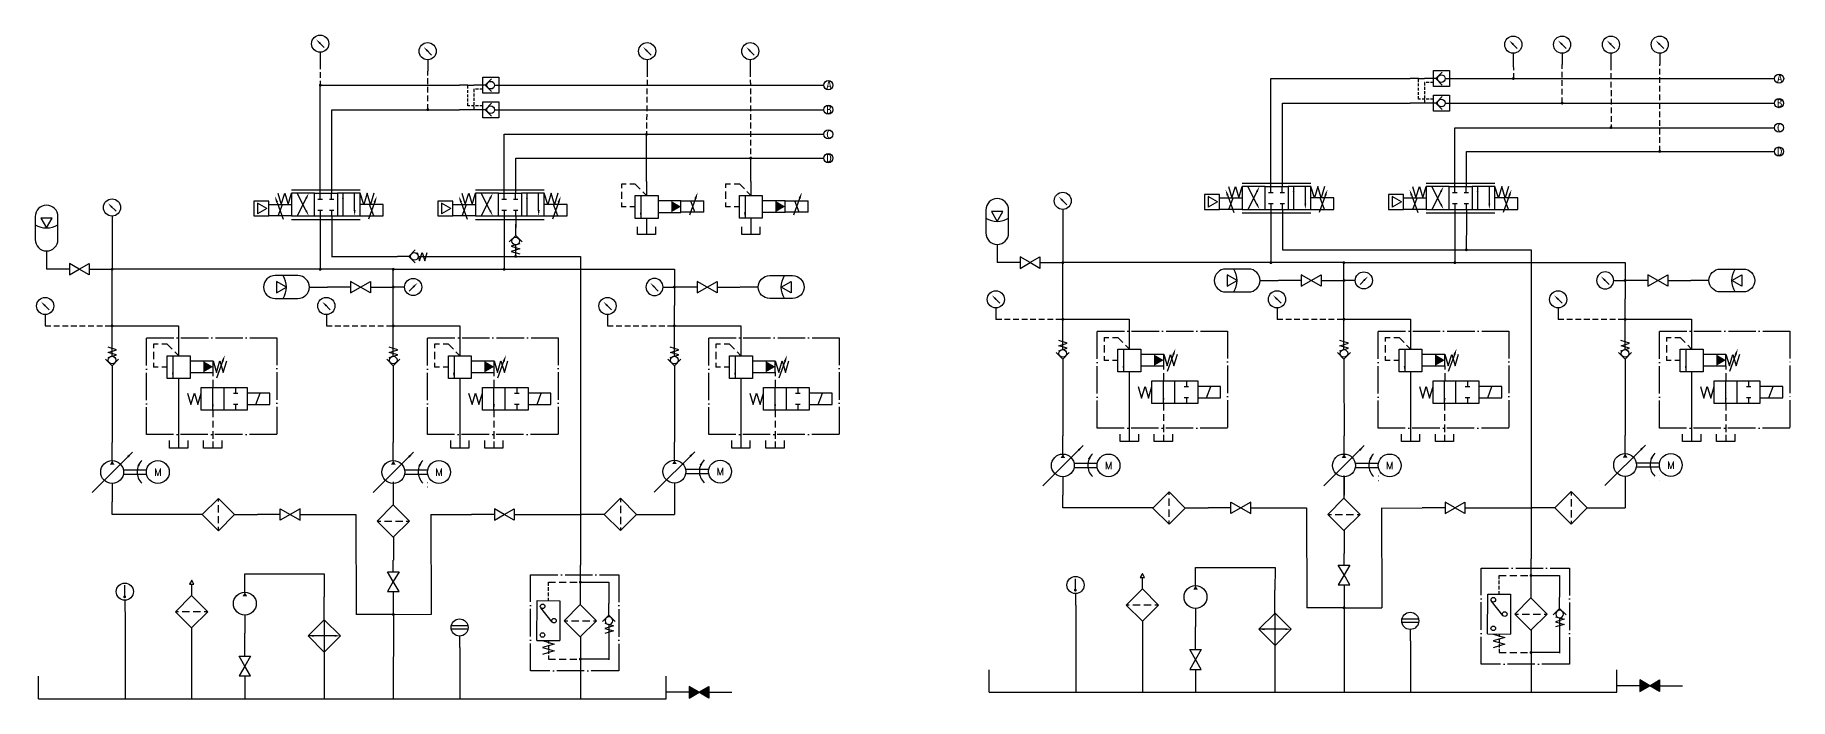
# Model space of a CAD drawing. Extents: x 245 to 8263, y -367 to 526.
# Drawn here: x 1411 to 2178, y 86 to 377 of the extents above; entities that cross this region are included whole.
import ezdxf
from ezdxf.enums import TextEntityAlignment as Align

# ---------------------------------------------------------------- set-up
doc = ezdxf.new("R2010")
doc.units = 0
doc.header["$LTSCALE"] = 5
doc.header["$MEASUREMENT"] = 0
doc.linetypes.add('ACAD_ISO04W100', pattern=[30, 24, -3, 0, -3])
doc.linetypes.add('HIDDEN', pattern=[0.375, 0.25, -0.125])
for name, color, linetype in [('11', 1, 'CONTINUOUS'), ('12', 2, 'CONTINUOUS'), ('16', 6, 'CONTINUOUS')]:
    doc.layers.add(name, color=color, linetype=linetype)
doc.styles.add('HZ', font='txt', dxfattribs={"bigfont": 'hztxt'})
doc.styles.get("Standard").update_dxf_attribs({"font": '仿宋_GB2312.ttf', "height": 3.5})

# ---------------------------------------------------------------- blocks, each defined once
blk = doc.blocks.new('电动机')
at = {"layer": '11'}
blk.add_circle((0.01, -0.08), 5, dxfattribs=at)
at = {"layer": '11', "style": 'HZ'}
blk.add_text('M', height=3.2, dxfattribs=at).set_placement((0.07, -0.1), align=Align.MIDDLE)
blk = doc.blocks.new('截止阀')
at = {"layer": '11'}
for p, q in [((10.02, 0.01), (0.02, 0.01)), ((14.37, 0.01), (10.04, 2.51)), ((10.04, 2.51), (10.04, -2.49)), ((10.04, -2.49), (14.37, 0.01)), ((14.36, 0.01), (18.69, 2.51)), ((18.69, -2.49), (14.36, 0.01)), ((18.69, 2.51), (18.69, -2.49)), ((18.71, 0.01), (28.71, 0.01))]:
    blk.add_line(p, q, dxfattribs=at)
blk = doc.blocks.new('单向变量液压泵')
at = {"layer": '11'}
for p, q in [((-0.06, 17.98), (-0.06, 25.98)), ((8.8, 21.77), (-8.88, 4.09)), ((-0.06, 8.01), (-0.06, 0.01)), ((4.81, 14.06), (14.9, 14.06)), ((14.9, 12.06), (4.83, 12.06))]:
    blk.add_line(p, q, dxfattribs=at)
blk.add_circle((-0.08, 13.06), 5, dxfattribs=at)
blk.add_arc((17.85, 13.18), 7.03, 134.69287, 225.36484, dxfattribs=at)
at = {"layer": '12'}
for points in [[(-0.06, 18.05), (-1.06, 16.32), (0.94, 16.32)], [(6.48, 20.1), (7.15, 19.41), (8.86, 21.79)], [(10.89, 16.02), (11.7, 15.49), (12.87, 18.17)]]:
    blk.add_solid(points, dxfattribs=at)
blk = doc.blocks.new('过滤器')
at = {"layer": '11'}
for p, q in [((10.08, 0.04), (17.15, 7.11)), ((17.15, -7.04), (10.08, 0.04)), ((17.15, 7.11), (24.22, 0.04)), ((24.22, 0.04), (17.15, -7.04)), ((10.09, -0.01), (0.09, -0.01)), ((24.24, -0.01), (34.24, -0.01))]:
    blk.add_line(p, q, dxfattribs=at)
at = {"layer": '12'}
for p, q in [((17.15, 7.11), (17.15, 5.44)), ((17.15, 3.85), (17.15, 0.65)), ((17.15, -0.95), (17.15, -4.15)), ((17.15, -5.69), (17.15, -7.03))]:
    blk.add_line(p, q, dxfattribs=at)
blk = doc.blocks.new('单向阀（简易符号）带弹簧')
at = {"layer": '11'}
for p, q in [((-2.88, 7.8), (-0.05, 4.97)), ((1.92, 11.94), (-1.83, 13.07)), ((-1.83, 8.58), (1.92, 9.69)), ((-1.81, 10.82), (1.92, 11.94)), ((1.92, 9.69), (-1.81, 10.82)), ((-0.05, 4.97), (2.78, 7.8)), ((-0.03, 9.18), (-0.03, 14.18)), ((-0.05, 4.98), (-0.05, -0.02))]:
    blk.add_line(p, q, dxfattribs=at)
blk.add_circle((-0.05, 7.44), 1.67, dxfattribs=at)
blk = doc.blocks.new('压力表')
at = {"layer": '11'}
for p, q in [((-0.75, 9.49), (1.71, 7.03)), ((-0.02, 4.97), (-0.02, -0.03))]:
    blk.add_line(p, q, dxfattribs=at)
blk.add_circle((-0.04, 8.72), 3.75, dxfattribs=at)
at = {"layer": '12'}
blk.add_solid([(-0.34, 8.49), (0.25, 9.08), (-1.83, 10.56)], dxfattribs=at)
blk = doc.blocks.new('5171', base_point=(201.3, 88.5))
at = {"layer": '11'}
for p, q in [((201.4, 88.4), (201.4, 93.4)), ((213.4, 93.4), (213.4, 88.4)), ((213.4, 88.4), (201.4, 88.4))]:
    blk.add_line(p, q, dxfattribs=at)
blk = doc.blocks.new('先导式电磁溢流阀')
at = {"layer": '11'}
for p, q in [((14.07, 5.12), (14.07, -7.91)), ((9.07, -7.91), (19.07, -7.91)), ((9.07, -17.91), (9.07, -7.91)), ((11.58, -7.87), (11.58, -17.89)), ((19.07, -7.91), (19.07, -17.91)), ((19.11, -15.25), (29.11, -15.25)), ((29.11, -10.25), (19.13, -10.25)), ((29.11, -10.21), (30.59, -15.21)), ((29.11, -15.25), (29.11, -10.25)), ((30.59, -15.21), (32.1, -10.22)), ((33.27, -10.43), (30.6, -17.74)), ((32.1, -10.22), (33.6, -15.21)), ((33.6, -15.21), (35.1, -10.21)), ((19.07, -17.91), (9.07, -17.91)), ((14.07, -17.91), (14.07, -48.31)), ((23.99, -31.77), (23.99, -21.77)), ((23.99, -21.77), (43.99, -21.77)), ((29.01, -31.77), (29.01, -21.76)), ((33.99, -31.74), (33.99, -21.74)), ((39.02, -21.78), (39.02, -24.26)), ((43.99, -21.77), (43.99, -31.77)), ((17.96, -24.33), (19.44, -29.33)), ((19.44, -29.33), (20.95, -24.35)), ((20.95, -24.35), (22.45, -29.33)), ((22.45, -29.33), (23.95, -24.33)), ((38.02, -24.26), (40.02, -24.26)), ((40.02, -29.26), (38.02, -29.26)), ((39.02, -29.26), (39.02, -31.78)), ((53.98, -24.28), (43.98, -24.28)), ((43.98, -29.28), (53.98, -29.28)), ((47.91, -29.28), (49.73, -24.28)), ((53.98, -29.28), (53.98, -24.28)), ((33.99, -31.77), (23.99, -31.77)), ((43.99, -31.77), (33.99, -31.77))]:
    blk.add_line(p, q, dxfattribs=at)
at = {"layer": '12'}
for p, q in [((3.04, -2.9), (3.04, -4.62)), ((5.16, -2.93), (3.04, -2.93)), ((3.04, -6.22), (3.04, -9.42)), ((9.07, -2.93), (6.76, -2.93)), ((11.26, -5.09), (9.08, -2.91)), ((14.09, -7.91), (12.39, -6.22)), ((3.04, -11.02), (3.04, -12.92)), ((5.16, -12.91), (3.04, -12.91)), ((9.07, -12.91), (6.76, -12.91)), ((29.04, -15.19), (29.04, -16.91)), ((29.04, -18.51), (29.04, -21.71)), ((29.02, -31.53), (29.02, -34.82)), ((29.02, -36.42), (29.02, -39.36)), ((29.02, -40.97), (29.02, -44.26)), ((29.02, -45.46), (29.02, -48.4))]:
    blk.add_line(p, q, dxfattribs=at)
at = {"layer": '12', "linetype": 'ACAD_ISO04W100', "ltscale": 0.1}
blk.add_lwpolyline([(-0.03, -0.06), (57.08, -0.06), (57.08, -42.45), (-0.03, -42.45)], close=True, dxfattribs=at)
at = {"layer": '12'}
for points in [[(24.83, -15.24), (29.1, -12.77), (24.83, -10.26)], [(32.84, -10.27), (33.74, -10.59), (34.27, -7.72)], [(11.12, -15.37), (11.96, -15.37), (11.54, -17.89)], [(29.45, -29.26), (28.61, -29.26), (29.03, -31.78)]]:
    blk.add_solid(points, dxfattribs=at)
at = {"layer": '11', "xscale": 0.66, "yscale": 0.66, "zscale": 0.66}
for p in [(10.05, -48.32), (24.94, -48.32)]:
    blk.add_blockref('5171', p, dxfattribs=at)
blk = doc.blocks.new('液位计')
at = {"layer": '11'}
for p, q in [((3.64, 9.51), (-3.71, 9.51)), ((3.64, 8.01), (-3.71, 8.01)), ((-0.02, 5.01), (-0.02, 0.01))]:
    blk.add_line(p, q, dxfattribs=at)
blk.add_circle((-0.04, 8.76), 3.75, dxfattribs=at)
blk = doc.blocks.new('5236', base_point=(344.92, 42.98))
at = {"layer": '11'}
for p, q in [((342.02, 47.87), (343.5, 42.87)), ((343.5, 42.87), (345, 47.86)), ((345, 47.86), (346.51, 42.87)), ((346.51, 42.87), (348.01, 47.87))]:
    blk.add_line(p, q, dxfattribs=at)
blk = doc.blocks.new('回油过滤器')
at = {"layer": '11'}
for p, q in [((0, -7.14), (0, 0)), ((0, -7.36), (12.47, -7.36)), ((12.47, -7.36), (12.47, -16.78)), ((-18.99, -32.95), (-18.97, -15.46)), ((-18.97, -15.46), (-8.97, -15.48)), ((-12.31, -24.92), (-17.34, -18.62)), ((-8.97, -15.48), (-8.99, -32.97)), ((-18.99, -32.95), (-8.99, -32.97)), ((12.48, -30.98), (12.47, -41.39)), ((12.47, -41.08), (0, -41.07)), ((0, -41.3), (0, -49.85))]:
    blk.add_line(p, q, dxfattribs=at)
for centre in [(-16.52, -17.96), (-16.54, -30.48), (-11.52, -24.23)]:
    blk.add_circle(centre, 1, dxfattribs=at)
at = {"layer": '12'}
for p, q in [((-13.97, -8.96), (-13.97, -7.36)), ((-13.98, -13.47), (-13.98, -11.87)), ((-13.98, -15.44), (-13.98, -14.27))]:
    blk.add_line(p, q, dxfattribs=at)
at = {"layer": '12', "linetype": 'HIDDEN', "ltscale": 2.5}
for p, q in [((-13.97, -7.37), (0, -7.36)), ((-13.98, -11.21), (-13.98, -9.61)), ((-14, -34.96), (-14.01, -36.56)), ((-14.01, -37.21), (-14.01, -38.81)), ((-14, -32.99), (-14, -34.16)), ((-14.01, -39.47), (-14.01, -41.07)), ((-14.01, -41.05), (0, -41.07))]:
    blk.add_line(p, q, dxfattribs=at)
at = {"layer": '12', "linetype": 'ACAD_ISO04W100', "ltscale": 0.1}
blk.add_lwpolyline([(-21.8, -4.13), (16.79, -4.13), (16.79, -46.19), (-21.8, -46.19)], close=True, dxfattribs=at)
at = {"layer": '11', "rotation": 90}
blk.add_blockref('过滤器', (-0.01, -41.39), dxfattribs=at)
at = {"layer": '11', "xscale": -1}
for name, p, rotation in [('单向阀（简易符号）带弹簧', (12.52, -16.8), 180), ('5236', (-11.64, -35.88), 89.93440482208143)]:
    blk.add_blockref(name, p, dxfattribs=dict(at, rotation=rotation))
blk = doc.blocks.new('圆点')
at = {"layer": '12', "const_width": 0.625}
blk.add_lwpolyline([(-0.35, 0.06, 1), (0.28, 0.06, 1)], format="xyb", close=True, dxfattribs=at)
blk = doc.blocks.new('空气滤清器')
at = {"layer": '11'}
for p, q in [((-1, 19.09), (1.01, 19.09)), ((0.01, 20.82), (-0.99, 19.09)), ((1.01, 19.09), (0.01, 20.82)), ((0.01, 14.09), (0.01, 19.09)), ((-7.07, 7.07), (0, 14.14)), ((0, 14.14), (7.07, 7.07)), ((0, 0), (-7.07, 7.07)), ((7.07, 7.07), (0, 0))]:
    blk.add_line(p, q, dxfattribs=at)
at = {"layer": '12'}
for p, q in [((-5.73, 7.07), (-7.07, 7.07)), ((-0.99, 7.07), (-4.19, 7.07)), ((3.81, 7.07), (0.61, 7.07)), ((7.07, 7.07), (5.4, 7.07))]:
    blk.add_line(p, q, dxfattribs=at)
blk = doc.blocks.new('液压泵')
at = {"layer": '11'}
for p, q in [((-0.03, 18.06), (-0.03, 26.06)), ((-0.03, 8.1), (-0.03, 0.1))]:
    blk.add_line(p, q, dxfattribs=at)
blk.add_circle((-0.05, 13.09), 5, dxfattribs=at)
at = {"layer": '12'}
blk.add_solid([(-0.03, 18.06), (-1.03, 16.33), (0.97, 16.33)], dxfattribs=at)
blk = doc.blocks.new('冷却器')
at = {"layer": '11'}
for p, q in [((10.01, -0.01), (17.08, 7.06)), ((17.05, 4.5), (17.05, -7.04)), ((17.08, 7.06), (24.15, -0.01)), ((10.02, -0.05), (0.02, -0.05)), ((17.08, -7.08), (10.01, -0.01)), ((10.06, -0.05), (24.13, -0.05)), ((24.15, -0.01), (17.08, -7.08)), ((24.17, -0.05), (34.17, -0.05))]:
    blk.add_line(p, q, dxfattribs=at)
at = {"layer": '12'}
for points in [[(16.63, 4.5), (17.47, 4.5), (17.05, 7.02)], [(17.49, -4.52), (16.65, -4.52), (17.07, -7.04)]]:
    blk.add_solid(points, dxfattribs=at)
blk = doc.blocks.new('独立冷却回路')
at = {"layer": '11'}
for p, q in [((-0.01, 54.68), (34.75, 54.68)), ((34.75, 54.68), (34.71, 44.66)), ((34.71, 10.5), (34.71, 0.02))]:
    blk.add_line(p, q, dxfattribs=at)
blk.add_blockref('液压泵', (0.02, 28.62), dxfattribs=at)
for name, p, rotation in [('冷却器', (34.76, 44.67), 270), ('截止阀', (0, 0), 90)]:
    blk.add_blockref(name, p, dxfattribs=dict(at, rotation=rotation))
blk = doc.blocks.new('5234', base_point=(345.2, 81.62))
at = {"layer": '11'}
blk.add_line((345.14, 81.64), (345.14, 86.64), dxfattribs=at)
at = {"layer": '11', "const_width": 0.625}
blk.add_lwpolyline([(344.79, 81.64, 1), (345.41, 81.64, 1)], format="xyb", close=True, dxfattribs=at)
blk = doc.blocks.new('温度计')
at = {"layer": '11'}
blk.add_line((-0.05, 5.02), (-0.05, 0.02), dxfattribs=at)
blk.add_circle((-0.07, 8.77), 3.75, dxfattribs=at)
blk.add_blockref('5234', (-0.05, 6.51), dxfattribs=at)
blk = doc.blocks.new('E型')
at = {"layer": '11'}
for p, q in [((2.49, 7.43), (2.49, 9.94)), ((7.49, 7.43), (7.49, 9.94)), ((1.5, 7.43), (3.5, 7.43)), ((1.5, 2.54), (3.5, 2.54)), ((2.49, 2.54), (2.49, 0.02)), ((6.5, 7.43), (8.5, 7.43)), ((6.5, 2.54), (8.5, 2.54)), ((7.49, 2.54), (7.49, 0.02))]:
    blk.add_line(p, q, dxfattribs=at)
blk = doc.blocks.new('5221', base_point=(319.6, 303.8))
at = {"layer": '11'}
blk.add_line((318.28, 300.92), (315.62, 293.63), dxfattribs=at)
at = {"layer": '12'}
blk.add_solid([(317.83, 301.09), (318.73, 300.76), (319.26, 303.63)], dxfattribs=at)
blk = doc.blocks.new('FHYA10', base_point=(659.66, 112.03))
at = {"layer": '11'}
for p, q in [((653.65, 112.02), (655.13, 107.02)), ((655.13, 107.02), (656.64, 112)), ((656.64, 112), (658.14, 107.02)), ((658.14, 107.02), (659.64, 112.02))]:
    blk.add_line(p, q, dxfattribs=at)
blk = doc.blocks.new('FHYA13', base_point=(778.42, 446.4))
at = {"layer": '11'}
for p, q in [((768.41, 451.41), (778.41, 451.41)), ((768.41, 446.41), (768.41, 451.41)), ((778.41, 446.41), (768.41, 446.41)), ((772.54, 446.41), (774.36, 451.41))]:
    blk.add_line(p, q, dxfattribs=at)
blk = doc.blocks.new('电磁换向阀')
at = {"layer": '11'}
for p, q in [((-15.07, 11.48), (14.98, 11.48)), ((-15.04, 9.99), (-15.04, -0.01)), ((-5.04, 9.99), (-15.04, 9.99)), ((-8.68, 2.28), (-12.59, 10.04)), ((-8.65, 7.76), (-12.54, 0.02)), ((-5.04, -0.01), (-5.04, 9.99)), ((-5, 9.99), (5, 9.99)), ((-2.49, 10.03), (-2.49, 15.03)), ((2.49, 10.03), (2.49, 15.03)), ((15, 10), (5, 10)), ((5, 10), (5, 0)), ((7.46, 0.06), (7.46, 10.04)), ((12.54, 2.54), (12.54, 10.01)), ((15, 0), (15, 10)), ((-25.04, 6.49), (-31.54, 6.49)), ((-31.54, 6.49), (-31.54, -0.01)), ((-30, 5.59), (-30, 0.9)), ((-25.93, 3.24), (-30, 5.59)), ((-25.93, 3.24), (-30, 0.9)), ((-25.04, -0.01), (-25.04, 6.49)), ((-5, 0), (5, 0)), ((-31.54, -0.01), (-25.04, -0.01)), ((-15.07, -1.52), (14.98, -1.52)), ((-15.04, -0.01), (-5.04, -0.01)), ((-2.53, -0.01), (-2.53, -5.01)), ((2.49, -0.01), (2.49, -5.01)), ((5, 0), (15, 0))]:
    blk.add_line(p, q, dxfattribs=at)
at = {"layer": '12'}
for points in [[(-9.02, 7.95), (-8.27, 7.57), (-7.52, 10.01)], [(7, 7.52), (7.84, 7.52), (7.42, 10.04)], [(-8.3, 2.47), (-9.05, 2.09), (-7.54, 0.03)], [(12.96, 2.54), (12.12, 2.54), (12.54, 0.02)]]:
    blk.add_solid(points, dxfattribs=at)
at = {"layer": '11', "xscale": -1}
blk.add_blockref('5221', (-22.71, 8.83), dxfattribs=at)
at = {"layer": '11'}
blk.add_blockref('5221', (22.57, 8.83), dxfattribs=at)
at = {"layer": '16'}
for name, p in [('FHYA10', (-15.02, 10.02)), ('FHYA13', (-15.03, -0.02))]:
    blk.add_blockref(name, p, dxfattribs=at)
at = {"layer": '16', "xscale": -1}
for name, p in [('FHYA10', (14.98, 10.02)), ('FHYA13', (14.99, -0.02))]:
    blk.add_blockref(name, p, dxfattribs=at)
blk = doc.blocks.new('5172', base_point=(208.32, 41.13))
at = {"layer": '11'}
for p, q in [((213.14, 46.67), (203.14, 46.67)), ((203.14, 36.67), (213.14, 36.67))]:
    blk.add_line(p, q, dxfattribs=at)
for centre, start, end in [((203.14, 41.67), 90, 270), ((213.14, 41.67), 270, 90)]:
    blk.add_arc(centre, 5, start, end, dxfattribs=at)
blk = doc.blocks.new('FHYF27')
at = {"layer": '11'}
blk.add_line((-0.03, 8.01), (-0.03, 0.01), dxfattribs=at)
blk.add_lwpolyline([(2.49, 22.4), (-2.51, 22.4), (-0.01, 18.07)], close=True, dxfattribs=at)
blk.add_arc((0.01, 28.12), 10.05, 240.16091, 299.83909, dxfattribs=at)
at = {"layer": '11', "rotation": 90}
blk.add_blockref('5172', (0.55, 18.19), dxfattribs=at)
blk = doc.blocks.new('双向液压锁')
at = {"layer": '11'}
for p, q in [((3.72, 0), (0, 0)), ((3.72, 0), (6.24, 0)), ((11.24, 0), (6.24, 0)), ((10.2, -0.02), (10.18, 3.48)), ((10.18, 3.48), (17.18, 3.48)), ((14.07, 2.83), (11.24, 0)), ((11.24, 0), (14.07, -2.83)), ((17.18, 3.48), (17.18, -3.52)), ((10.18, -3.52), (10.15, -0.02)), ((17.18, -3.52), (10.18, -3.52)), ((10.2, -10.76), (10.18, -7.26)), ((10.18, -7.26), (17.18, -7.26)), ((15.45, -0.01), (20.45, -0.01)), ((17.18, -7.26), (17.18, -14.26)), ((11.24, -10.74), (0.01, -10.74)), ((10.18, -14.26), (10.15, -10.76)), ((17.18, -14.26), (10.18, -14.26)), ((14.07, -7.91), (11.24, -10.74)), ((11.24, -10.74), (14.07, -13.57)), ((15.45, -10.75), (20.45, -10.75))]:
    blk.add_line(p, q, dxfattribs=at)
for centre in [(13.7, 0.01), (13.7, -10.73)]:
    blk.add_circle(centre, 1.67, dxfattribs=at)
at = {"layer": '12', "linetype": 'HIDDEN'}
for p, q in [((3.72, -9.01), (3.72, 0)), ((10.17, -1.77), (6.33, -1.79)), ((6.33, -1.79), (6.33, -10.74)), ((10.19, -9.01), (3.72, -9.01))]:
    blk.add_line(p, q, dxfattribs=at)
blk = doc.blocks.new('先导比例溢流阀')
at = {"layer": '11'}
for p, q in [((-4.96, -16.19), (-4.96, -6.19)), ((-4.96, -6.19), (5.04, -6.19)), ((-2.45, -6.15), (-2.45, -16.16)), ((0.04, -0.06), (0.04, -6.19)), ((5.04, -6.19), (5.04, -16.19)), ((5.08, -13.53), (15.08, -13.53)), ((15.08, -8.53), (5.1, -8.53)), ((15.08, -13.53), (15.08, -8.53)), ((15.09, -8.52), (25.09, -8.52)), ((25.09, -13.52), (15.09, -13.52)), ((21.15, -13.52), (19.33, -8.52)), ((25.09, -13.52), (25.09, -8.52)), ((5.04, -16.19), (-4.96, -16.19)), ((0.04, -16.19), (0.04, -23.2))]:
    blk.add_line(p, q, dxfattribs=at)
at = {"layer": '12'}
for p, q in [((-10.99, -1.17), (-10.99, -2.89)), ((-8.86, -1.21), (-10.99, -1.21)), ((-10.99, -4.49), (-10.99, -7.69)), ((-4.96, -1.21), (-7.26, -1.21)), ((-2.77, -3.36), (-4.95, -1.18)), ((0.06, -6.19), (-1.64, -4.49)), ((-10.99, -9.29), (-10.99, -11.2)), ((-8.86, -11.19), (-10.99, -11.19)), ((-4.96, -11.19), (-7.26, -11.19))]:
    blk.add_line(p, q, dxfattribs=at)
for points in [[(-2.91, -13.64), (-2.07, -13.64), (-2.49, -16.16)], [(10.8, -13.51), (15.07, -11.04), (10.8, -8.53)]]:
    blk.add_solid(points, dxfattribs=at)
at = {"layer": '11'}
blk.add_blockref('5221', (22.73, -4.63), dxfattribs=at)
at = {"layer": '11', "xscale": 0.66, "yscale": 0.66, "zscale": 0.66}
blk.add_blockref('5171', (-3.98, -23.15), dxfattribs=at)

msp = doc.modelspace()

# ---------------------------------------------------------------- hatches: boundary and pattern name
at = {"layer": '11'}
h = msp.add_hatch(color=256, dxfattribs=at)
h.dxf.hatch_style = 1
h.paths.add_polyline_path([(2112.8081, 94.4649), (2112.8081, 89.4649), (2117.1375, 91.9644), (2117.1367, 91.9649)])
h = msp.add_hatch(color=256, dxfattribs=at)
h.dxf.hatch_style = 1
h.paths.add_polyline_path([(2121.4668, 94.4649), (2117.1375, 91.9653), (2117.1382, 91.9649), (2121.4668, 89.4649)])
h = msp.add_hatch(color=256, dxfattribs=at)
h.dxf.hatch_style = 1
h.paths.add_polyline_path([(1696.8821, 91.5751), (1696.8821, 86.5751), (1701.2114, 89.0746), (1701.2106, 89.0751)])
h = msp.add_hatch(color=256, dxfattribs=at)
h.dxf.hatch_style = 1
h.paths.add_polyline_path([(1705.5408, 91.5751), (1701.2114, 89.0755), (1701.2122, 89.0751), (1705.5408, 86.5751)])

# ---------------------------------------------------------------- linework, layer by layer
for p, q in [((1535.5245, 368.9977), (1535.5245, 364.1216)), ((1535.5245, 312.4984), (1535.5245, 354.6696)), ((1535.5245, 354.6696), (1596.4139, 354.6696)), ((1616.8599, 354.6696), (1755.8222, 354.6696)), ((1951.4505, 315.3882), (1951.4505, 357.5594)), ((1951.4505, 357.5594), (2012.3399, 357.5594)), ((2032.7859, 357.5594), (2171.7482, 357.5594)), ((1956.4322, 315.3882), (1956.4322, 346.8334)), ((1956.4322, 346.8334), (2012.3488, 346.8334)), ((2032.7859, 346.8334), (2171.7204, 346.8334)), ((1540.5062, 312.4984), (1540.5062, 343.9436)), ((1540.5062, 343.9436), (1596.4227, 343.9436)), ((1616.8599, 343.9436), (1755.7944, 343.9436)), ((1616.0276, 312.4984), (1616.0276, 333.177)), ((1616.0276, 333.177), (1755.7944, 333.177)), ((1678.2345, 312.5766), (1678.2345, 333.177)), ((2031.9536, 315.3882), (2031.9536, 336.0668)), ((2031.9536, 336.0668), (2171.7204, 336.0668)), ((1621.0093, 312.4984), (1621.0093, 322.7551)), ((1621.0093, 322.7551), (1755.7944, 322.7551)), ((1723.8579, 312.5766), (1723.8169, 322.7551)), ((2036.9353, 315.3882), (2036.9353, 325.6449)), ((2036.9353, 325.6449), (2171.7204, 325.6449)), ((1444.4562, 292.4723), (1444.4562, 274.0879)), ((1535.4849, 292.456), (1535.4849, 274.1461)), ((1540.5062, 292.456), (1540.5062, 279.7147)), ((1615.988, 292.456), (1615.988, 274.1461)), ((1860.3823, 295.3621), (1860.3823, 276.9777)), ((1951.411, 295.3458), (1951.411, 277.0359)), ((1956.4322, 295.3458), (1956.4322, 282.6045)), ((2031.9141, 295.3458), (2031.9141, 277.0359)), ((2036.9353, 295.3458), (2036.8878, 282.6627)), ((1540.4943, 279.7147), (1569.2633, 279.7147)), ((1583.4436, 279.749), (1620.9974, 279.7147)), ((1620.9974, 279.7147), (1649.2901, 279.7147)), ((1649.302, 279.7147), (1649.302, 144.6422)), ((1860.3669, 252.2606), (1860.3669, 277.0359)), ((1983.3669, 277.0359), (1860.3669, 277.0359)), ((1865.3881, 277.0359), (1865.3881, 277.0359)), ((1956.4204, 282.6045), (1985.1894, 282.6045)), ((1983.3669, 261.4173), (1983.3669, 277.0359)), ((1983.3669, 277.0359), (2106.3669, 277.0359)), ((1985.1894, 282.6045), (2036.9235, 282.6045)), ((2036.9235, 282.6045), (2065.2161, 282.6045)), ((2065.228, 282.6045), (2065.228, 147.532)), ((2106.3669, 277.0359), (2106.3669, 261.1953)), ((1444.4408, 249.3708), (1444.4408, 274.1461)), ((1567.4408, 274.1461), (1444.4408, 274.1461)), ((1449.4621, 274.1461), (1449.4621, 274.1461)), ((1567.4408, 258.5275), (1567.4408, 274.1461)), ((1567.4408, 274.1461), (1690.4408, 274.1461)), ((1690.4408, 274.1461), (1690.4408, 258.3055)), ((1983.3669, 252.2606), (1983.3669, 261.4173)), ((2106.3669, 252.2606), (2106.3669, 261.1953)), ((1415.1985, 254.2469), (1415.1985, 249.3708)), ((1538.1985, 254.2469), (1538.1985, 249.3708)), ((1567.4408, 249.3708), (1567.4408, 258.5275)), ((1661.1985, 254.2469), (1661.1985, 249.3708)), ((1690.4408, 249.3708), (1690.4408, 258.3055)), ((1831.1245, 257.1367), (1831.1245, 252.2606)), ((1954.1245, 257.1367), (1954.1245, 252.2606)), ((2077.1245, 257.1367), (2077.1245, 252.2606)), ((1444.4408, 241.1564), (1444.4408, 249.3708)), ((1444.4408, 249.3708), (1473.543, 249.3708)), ((1567.4408, 241.1564), (1567.4408, 249.3708)), ((1567.4408, 249.3708), (1596.543, 249.3708)), ((1690.4408, 241.1564), (1690.4408, 249.3708)), ((1690.4408, 249.3708), (1719.543, 249.3708)), ((1860.3669, 244.0462), (1860.3669, 252.2606)), ((1860.3669, 252.2606), (1889.469, 252.2606)), ((1983.3669, 244.0462), (1983.3669, 252.2606)), ((1983.3669, 252.2606), (2012.469, 252.2606)), ((2106.3669, 244.0462), (2106.3669, 252.2606)), ((2106.3669, 252.2606), (2135.469, 252.2606)), ((1444.4752, 226.9761), (1444.4752, 198.3398)), ((1567.429, 226.9541), (1567.4752, 198.3398)), ((1690.429, 226.9541), (1690.4752, 198.5384)), ((1860.4012, 229.8659), (1860.4012, 201.2296)), ((1983.355, 229.8438), (1983.4012, 201.2296)), ((2106.355, 229.8438), (2106.4012, 201.4281)), ((1459.4371, 186.4214), (1459.5381, 186.4214)), ((1459.4371, 184.4214), (1459.5381, 184.4214)), ((1875.3632, 189.3112), (1875.4642, 189.3112)), ((1875.3632, 187.3112), (1875.4642, 187.3112)), ((1582.4371, 180.9033), (1582.5381, 180.9033)), ((1582.4371, 178.9033), (1582.5381, 178.9033)), ((1705.4371, 180.9033), (1705.5381, 180.9033)), ((1705.4371, 178.9033), (1705.5381, 178.9033)), ((1998.3632, 183.7931), (1998.4642, 183.7931)), ((1998.3632, 181.7931), (1998.4642, 181.7931)), ((2121.3632, 183.7931), (2121.4642, 183.7931)), ((2121.3632, 181.7931), (2121.4642, 181.7931)), ((1444.4752, 166.8584), (1444.4752, 172.3765)), ((1690.5345, 172.5622), (1690.5345, 166.8456)), ((1860.4012, 169.7482), (1860.4012, 175.2662)), ((1889.7684, 169.7482), (1860.4012, 169.7482)), ((1952.6372, 169.7464), (1966.9698, 169.7446)), ((1966.9698, 169.7446), (1967.0933, 126.0202)), ((1999.8537, 169.7587), (1999.9773, 126.0367)), ((1999.8539, 169.698), (2017.6025, 169.7482)), ((2046.3008, 169.7482), (2065.6591, 169.7353)), ((2099.8135, 169.7353), (2106.4012, 169.7353)), ((2106.4605, 175.452), (2106.4605, 169.7353)), ((1473.8424, 166.8584), (1444.4752, 166.8584)), ((1536.7111, 166.8566), (1551.0438, 166.8548)), ((1551.0438, 166.8548), (1551.1673, 123.1304)), ((1583.9277, 166.8689), (1584.0512, 123.1469)), ((1583.9279, 166.8082), (1601.6765, 166.8584)), ((1630.3747, 166.8584), (1649.733, 166.8456)), ((1683.8874, 166.8456), (1690.4752, 166.8456)), ((1567.4677, 141.8589), (1567.4677, 146.8589)), ((1983.3938, 144.7487), (1983.3938, 149.7487)), ((1564.969, 141.8391), (1569.969, 141.8391)), ((1567.469, 137.509), (1564.969, 141.8391)), ((1569.969, 141.8391), (1567.469, 137.509)), ((1980.895, 144.7289), (1985.895, 144.7289)), ((1983.395, 140.3988), (1980.895, 144.7289)), ((1983.395, 140.4004), (1980.895, 136.0702)), ((1985.895, 144.7289), (1983.395, 140.3988)), ((1985.895, 136.0702), (1983.395, 140.4004)), ((1567.469, 137.5106), (1564.969, 133.1804)), ((1564.969, 133.1804), (1569.969, 133.1804)), ((1567.4677, 133.1607), (1567.4677, 123.1607)), ((1569.969, 133.1804), (1567.469, 137.5106)), ((1980.895, 136.0702), (1985.895, 136.0702)), ((1983.3938, 136.0505), (1983.3938, 126.0505)), ((1450.0886, 124.3428), (1450.0886, 86.1866)), ((1567.6092, 123.1445), (1551.1672, 123.1445)), ((1567.4783, 123.1445), (1567.4757, 86.1866)), ((1567.6092, 123.1445), (1584.0511, 123.191)), ((1866.0146, 127.2325), (1866.0146, 89.0763)), ((1983.5353, 126.0343), (1967.0933, 126.0343)), ((1983.4043, 126.0343), (1983.4018, 89.0763)), ((1983.5353, 126.0343), (1999.9771, 126.0808)), ((1479.2472, 117.273), (1479.2472, 86.1866)), ((1895.1733, 120.1628), (1895.1733, 89.0763)), ((1596.4999, 108.6639), (1596.4999, 86.1866)), ((2012.4259, 111.5537), (2012.4259, 89.0763)), ((1412.2577, 86.1866), (1412.2577, 96.0866)), ((1649.302, 94.7913), (1649.302, 86.1866)), ((1686.8623, 86.1866), (1686.8623, 96.0866)), ((1828.1838, 89.0763), (1828.1838, 98.9763)), ((2065.228, 97.6811), (2065.228, 89.0763)), ((2102.7883, 89.0763), (2102.7883, 98.9763)), ((1412.2577, 86.1866), (1686.8623, 86.1866)), ((1828.1838, 89.0763), (2102.7883, 89.0763))]:
    msp.add_line(p, q, dxfattribs=at)
at = {"layer": '11', "linetype": 'HIDDEN', "ltscale": 2}
for p, q in [((1535.5245, 364.1216), (1535.5245, 354.6696)), ((2057.4746, 363.6808), (2057.49, 357.5594)), ((2078.8419, 346.8334), (2078.8419, 363.7097)), ((2100.2, 363.6808), (2100.2154, 336.0668)), ((2121.5673, 325.6449), (2121.5673, 363.7097)), ((1582.5325, 343.9436), (1582.5325, 360.8199)), ((1678.5317, 360.791), (1678.2345, 333.177)), ((1723.6481, 360.791), (1723.8169, 322.7551)), ((1415.1985, 249.3708), (1444.4408, 249.3708)), ((1538.1985, 249.3708), (1567.4408, 249.3708)), ((1661.1985, 249.3708), (1690.4408, 249.3708)), ((1831.1245, 252.2606), (1860.3669, 252.2606)), ((1954.1245, 252.2606), (1983.3669, 252.2606)), ((2077.1245, 252.2606), (2106.3669, 252.2606))]:
    msp.add_line(p, q, dxfattribs=at)
at = {"layer": '11'}
for centre in [(1757.8222, 354.6696), (2173.7482, 357.5594), (1757.7944, 343.9436), (2173.7204, 346.8334), (2173.7204, 336.0668), (1757.7944, 333.177), (1757.7944, 322.7551), (2173.7204, 325.6449)]:
    msp.add_circle(centre, 2, dxfattribs=at)

# ---------------------------------------------------------------- block references
for name, p in [('压力表', (1535.5245, 364.1216)), ('压力表', (1582.5325, 360.8199)), ('压力表', (1678.547, 360.8199)), ('压力表', (1723.6635, 360.8199)), ('压力表', (2057.49, 363.7097)), ('压力表', (2078.8419, 363.7097)), ('压力表', (2100.2154, 363.7097)), ('压力表', (2121.5673, 363.7097)), ('双向液压锁', (2012.3399, 357.5712)), ('圆点', (1535.5601, 354.6114)), ('双向液压锁', (1596.4139, 354.6814)), ('圆点', (2057.5257, 357.5012)), ('圆点', (2078.8776, 346.7752)), ('圆点', (1582.5681, 343.8854)), ('圆点', (1678.2702, 333.1188)), ('圆点', (2100.251, 336.0668)), ('圆点', (1723.8526, 322.6969)), ('圆点', (2121.5673, 325.6449)), ('电磁换向阀', (1953.9399, 300.3566)), ('电磁换向阀', (2034.443, 300.3566)), ('电磁换向阀', (1538.0139, 297.4668)), ('E型', (1532.9927, 297.4345)), ('电磁换向阀', (1618.517, 297.4668)), ('E型', (1613.4958, 297.4345)), ('先导比例溢流阀', (1678.2345, 312.5766)), ('先导比例溢流阀', (1723.8169, 312.633)), ('压力表', (1860.3823, 295.3621)), ('E型', (1948.9187, 300.3243)), ('E型', (2029.4218, 300.3243)), ('压力表', (1444.4562, 292.4723)), ('截止阀', (1415.7265, 274.1355)), ('圆点', (1620.9974, 279.7147)), ('截止阀', (1831.6525, 277.0253)), ('圆点', (1860.4025, 276.9777)), ('圆点', (1951.4466, 276.9777)), ('圆点', (1983.4025, 276.9777)), ('圆点', (2031.9497, 276.9777)), ('圆点', (2036.9235, 282.6045)), ('圆点', (1444.4765, 274.0879)), ('圆点', (1535.5206, 274.0879)), ('截止阀', (1538.7265, 266.3262)), ('圆点', (1567.4765, 274.0879)), ('圆点', (1616.0237, 274.0879)), ('截止阀', (1954.6525, 269.216)), ('圆点', (1983.4025, 269.1684)), ('压力表', (1415.1985, 249.3708)), ('压力表', (1538.1985, 249.3708)), ('圆点', (1567.4765, 266.2786)), ('压力表', (1661.1985, 249.3708)), ('压力表', (1831.1245, 252.2606)), ('压力表', (1954.1245, 252.2606)), ('压力表', (2077.1245, 252.2606)), ('圆点', (1444.4765, 249.3126)), ('先导式电磁溢流阀', (1459.4741, 244.2516)), ('圆点', (1567.4765, 249.3126)), ('先导式电磁溢流阀', (1582.4741, 244.2516)), ('圆点', (1690.4765, 249.3126)), ('先导式电磁溢流阀', (1705.4741, 244.2516)), ('圆点', (1860.4025, 252.2024)), ('先导式电磁溢流阀', (1875.4001, 247.1414)), ('圆点', (1983.4025, 252.2024)), ('先导式电磁溢流阀', (1998.4001, 247.1414)), ('圆点', (2106.4025, 252.2024)), ('先导式电磁溢流阀', (2121.4001, 247.1414)), ('单向阀（简易符号）带弹簧', (1444.4752, 226.9761)), ('单向阀（简易符号）带弹簧', (1567.4752, 226.9761)), ('单向阀（简易符号）带弹簧', (1690.4752, 226.9761)), ('单向阀（简易符号）带弹簧', (1860.4012, 229.8659)), ('单向阀（简易符号）带弹簧', (1983.4012, 229.8659)), ('单向阀（简易符号）带弹簧', (2106.4012, 229.8659)), ('单向变量液压泵', (1860.4605, 175.2534)), ('单向变量液压泵', (1983.4605, 175.2534)), ('单向变量液压泵', (2106.4605, 175.452)), ('单向变量液压泵', (1444.5345, 172.3636)), ('单向变量液压泵', (1567.5345, 172.3636)), ('单向变量液压泵', (1690.5345, 172.5622)), ('电动机', (1880.35, 188.3955)), ('电动机', (2003.35, 188.3955)), ('电动机', (2126.35, 188.5941)), ('电动机', (1464.4239, 185.5057)), ('电动机', (1587.4239, 185.5057)), ('电动机', (1710.4239, 185.7043)), ('过滤器', (2065.5705, 169.7406)), ('截止阀', (1601.6603, 166.8478)), ('过滤器', (1649.6444, 166.8508)), ('截止阀', (2017.5864, 169.7376)), ('回油过滤器', (2065.228, 147.532)), ('独立冷却回路', (1502.5316, 86.1704)), ('回油过滤器', (1649.302, 144.6422)), ('温度计', (1866.0146, 127.2325)), ('空气滤清器', (1895.1733, 120.1628)), ('独立冷却回路', (1918.4576, 89.0602)), ('圆点', (2065.2637, 140.1133)), ('温度计', (1450.0886, 124.3428)), ('空气滤清器', (1479.2472, 117.273)), ('圆点', (1649.3376, 137.2235)), ('圆点', (1567.5139, 123.0863)), ('圆点', (1983.44, 125.9761)), ('液位计', (2012.4259, 111.5537)), ('液位计', (1596.4999, 108.6639)), ('圆点', (1649.3376, 103.5156)), ('圆点', (2065.2637, 106.4054)), ('截止阀', (2102.7722, 91.9556)), ('截止阀', (1686.8462, 89.0658))]:
    msp.add_blockref(name, p, dxfattribs=at)
for name, p, rotation in [('FHYF27', (1415.7426, 274.1461), 359.9843682537356), ('FHYF27', (1831.6687, 277.0359), 359.9843682537356), ('单向阀（简易符号）带弹簧', (1620.9631, 293.895), 179.9999999999988), ('单向阀（简易符号）带弹簧', (1569.2633, 279.7147), 269.9999999999989), ('FHYF27', (1538.7426, 266.3368), 89.98436825373555), ('压力表', (1567.4408, 266.3368), 270), ('FHYF27', (1954.6687, 269.2266), 89.98436825373555), ('压力表', (1983.3669, 269.2266), 270), ('过滤器', (1567.4677, 146.8589), 90), ('过滤器', (1924.0114, 169.7429), 180), ('过滤器', (1983.3938, 149.7487), 90), ('过滤器', (1508.0854, 166.8531), 180), ('截止阀', (1536.7111, 166.8689), 180), ('截止阀', (1952.6372, 169.7587), 180)]:
    msp.add_blockref(name, p, dxfattribs=dict(at, rotation=rotation))
at = {"layer": '11', "xscale": -1}
for name, p, rotation in [('压力表', (1690.4408, 266.3368), 90), ('FHYF27', (1719.1391, 266.3368), 270.0156317462644), ('压力表', (2106.3669, 269.2266), 90), ('FHYF27', (2135.0651, 269.2266), 270.0156317462644)]:
    msp.add_blockref(name, p, dxfattribs=dict(at, rotation=rotation))
for name, p in [('截止阀', (1719.1552, 266.3262)), ('圆点', (2106.3312, 269.1684)), ('截止阀', (2135.0813, 269.216)), ('圆点', (1690.4052, 266.2786))]:
    msp.add_blockref(name, p, dxfattribs=at)

# ---------------------------------------------------------------- texts
at = {"layer": '11', "char_height": 3.5, "attachment_point": 1}
for s, insert in [('A', (1756.8982, 356.4433)), ('A', (2172.8242, 359.3331)), ('{\\fFangSong_GB2312|b1|i0|c134|p49;B}', (1756.8704, 345.7173)), ('{\\fFangSong_GB2312|b1|i0|c134|p49;B}', (2172.7964, 348.6071)), ('C', (2172.7964, 337.8406)), ('C', (1756.8704, 334.9508)), ('D', (1756.8704, 324.5288)), ('D', (2172.7964, 327.4186))]:
    msp.add_mtext_dynamic_manual_height_columns(s, width=10.435463, gutter_width=17.5, heights=[0], dxfattribs=dict(at, insert=insert))

doc.saveas('drawing.dxf')
